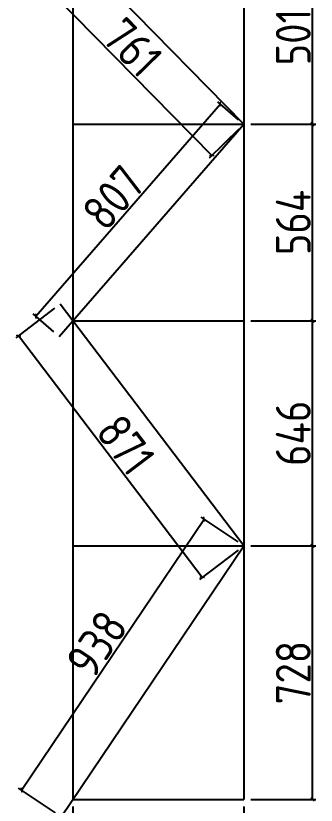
# Model space of a CAD drawing. Extents: x -196983 to 471790, y -783661 to 190401.
# Drawn here: x 102977 to 111585, y -242559 to -219897 of the extents above; entities that cross this region are included whole.
import ezdxf

# ---------------------------------------------------------------- set-up
doc = ezdxf.new("R2010")
doc.units = 0
doc.header["$LTSCALE"] = 1000
doc.header["$MEASUREMENT"] = 0
doc.layers.add('AXIS', color=3, linetype='Continuous')
doc.styles.get("Standard").update_dxf_attribs({"font": 'gbenor.shx', "bigfont": 'gbcbig.shx'})
doc.dimstyles.get("Standard").update_dxf_attribs({"dimscale": 100, "dimtxt": 3.5, "dimasz": 1, "dimexe": 2.5, "dimexo": 3, "dimgap": 1.5, "dimtad": 1, "dimdec": 0, "dimzin": 0, "dimdsep": 46, "dimtxsty": 'Standard', "dimblk": 'ARCHTICK', "dimcen": 0.09, "dimadec": 0, "dimazin": 0, "dimtfac": 1, "dimtdec": 0, "dimtix": 1, "dimtmove": 2, "dimatfit": 3, "dimfxl": 1, "dimtolj": 1, "dimtzin": 0, "dimarcsym": 0})

# ---------------------------------------------------------------- blocks, each defined once
blk = doc.blocks.new('_ArchTick')
at = {"color": 0, "linetype": 'ByBlock', "const_width": 0.4}
blk.add_lwpolyline([(-0.5, -0.5), (0.5, 0.5)], dxfattribs=at)
blk = doc.blocks.new('*D1596')
at = {"layer": 'AXIS', "color": 0, "lineweight": -2}
for p, q in [((104611, -242592), (104611, -244281)), ((109511, -242592), (109511, -244281)), ((104611, -244181), (109511, -244181))]:
    blk.add_line(p, q, dxfattribs=at)
at = {"layer": 'Defpoints', "color": 0}
for p in [(104611, -242392), (109511, -242392), (109511, -244181)]:
    blk.add_point(p, dxfattribs=at)
at = {"layer": 'AXIS', "color": 0, "lineweight": -2, "xscale": 100, "yscale": 100, "zscale": 100, "rotation": 180}
blk.add_blockref('_ArchTick', (104611, -244181), dxfattribs=at)
at = {"layer": 'AXIS', "color": 0, "lineweight": -2, "xscale": 100, "yscale": 100, "zscale": 100}
blk.add_blockref('_ArchTick', (109511, -244181), dxfattribs=at)
at = {"layer": 'AXIS', "color": 0, "insert": (107061, -243631), "char_height": 1000, "attachment_point": 5}
blk.add_mtext('\\A1;490', dxfattribs=at)
blk = doc.blocks.new('*D1597')
at = {"layer": 'AXIS', "color": 0, "lineweight": -2}
for p, q in [((109711, -235112), (111579, -235112)), ((111479, -242392), (111479, -235112)), ((109711, -242392), (111579, -242392))]:
    blk.add_line(p, q, dxfattribs=at)
at = {"layer": 'Defpoints', "color": 0}
for p in [(109511, -235112), (111479, -235112), (109511, -242392)]:
    blk.add_point(p, dxfattribs=at)
at = {"layer": 'AXIS', "color": 0, "lineweight": -2, "xscale": 100, "yscale": 100, "zscale": 100}
for p, rotation in [((111479, -235112), 90), ((111479, -242392), 270)]:
    blk.add_blockref('_ArchTick', p, dxfattribs=dict(at, rotation=rotation))
at = {"layer": 'AXIS', "color": 0, "insert": (110929, -238752), "char_height": 1000, "attachment_point": 5, "rotation": 90}
blk.add_mtext('\\A1;728', dxfattribs=at)
blk = doc.blocks.new('*D1598')
at = {"layer": 'AXIS', "color": 0, "lineweight": -2}
for p, q in [((109711, -228652), (111579, -228652)), ((111479, -235112), (111479, -228652)), ((109711, -235112), (111579, -235112))]:
    blk.add_line(p, q, dxfattribs=at)
at = {"layer": 'Defpoints', "color": 0}
for p in [(109511, -228652), (111479, -228652), (109511, -235112)]:
    blk.add_point(p, dxfattribs=at)
at = {"layer": 'AXIS', "color": 0, "lineweight": -2, "xscale": 100, "yscale": 100, "zscale": 100}
for p, rotation in [((111479, -228652), 90), ((111479, -235112), 270)]:
    blk.add_blockref('_ArchTick', p, dxfattribs=dict(at, rotation=rotation))
at = {"layer": 'AXIS', "color": 0, "insert": (110929, -231882), "char_height": 1000, "attachment_point": 5, "rotation": 90}
blk.add_mtext('\\A1;646', dxfattribs=at)
blk = doc.blocks.new('*D1599')
at = {"layer": 'AXIS', "color": 0, "lineweight": -2}
for p, q in [((109711, -223012), (111579, -223012)), ((111479, -228652), (111479, -223012)), ((109711, -228652), (111579, -228652))]:
    blk.add_line(p, q, dxfattribs=at)
at = {"layer": 'Defpoints', "color": 0}
for p in [(109511, -223012), (111479, -223012), (109511, -228652)]:
    blk.add_point(p, dxfattribs=at)
at = {"layer": 'AXIS', "color": 0, "lineweight": -2, "xscale": 100, "yscale": 100, "zscale": 100}
for p, rotation in [((111479, -223012), 90), ((111479, -228652), 270)]:
    blk.add_blockref('_ArchTick', p, dxfattribs=dict(at, rotation=rotation))
at = {"layer": 'AXIS', "color": 0, "insert": (110929, -225832), "char_height": 1000, "attachment_point": 5, "rotation": 90}
blk.add_mtext('\\A1;564', dxfattribs=at)
blk = doc.blocks.new('*D1600')
at = {"layer": 'AXIS', "color": 0, "lineweight": -2}
for p, q in [((109711, -218002), (111579, -218002)), ((111479, -223012), (111479, -218002)), ((109711, -223012), (111579, -223012))]:
    blk.add_line(p, q, dxfattribs=at)
at = {"layer": 'Defpoints', "color": 0}
for p in [(109511, -218002), (111479, -218002), (109511, -223012)]:
    blk.add_point(p, dxfattribs=at)
at = {"layer": 'AXIS', "color": 0, "lineweight": -2, "xscale": 100, "yscale": 100, "zscale": 100}
for p, rotation in [((111479, -218002), 90), ((111479, -223012), 270)]:
    blk.add_blockref('_ArchTick', p, dxfattribs=dict(at, rotation=rotation))
at = {"layer": 'AXIS', "color": 0, "insert": (110929, -220507), "char_height": 1000, "attachment_point": 5, "rotation": 90}
blk.add_mtext('\\A1;501', dxfattribs=at)
blk = doc.blocks.new('*D1607')
at = {"layer": 'AXIS', "color": 0, "lineweight": -2}
for p, q in [((104049, -217713), (103200, -218543)), ((103271, -218473), (108591, -223912)), ((109368, -223152), (108519, -223982))]:
    blk.add_line(p, q, dxfattribs=at)
at = {"layer": 'Defpoints', "color": 0}
for p in [(104192, -217573), (109511, -223012), (108591, -223912)]:
    blk.add_point(p, dxfattribs=at)
at = {"layer": 'AXIS', "color": 0, "lineweight": -2, "xscale": 100, "yscale": 100, "zscale": 100}
for p, rotation in [((103271, -218473), 134.3640487462024), ((108591, -223912), 314.3640487462024)]:
    blk.add_blockref('_ArchTick', p, dxfattribs=dict(at, rotation=rotation))
at = {"layer": 'AXIS', "color": 0, "insert": (106324, -220808), "char_height": 1000, "attachment_point": 5, "rotation": 314.364}
blk.add_mtext('\\A1;761', dxfattribs=at)
blk = doc.blocks.new('*D1608')
at = {"layer": 'AXIS', "color": 0, "lineweight": -2}
for p, q in [((103547, -228522), (108840, -222429)), ((109360, -222881), (108765, -222364)), ((104067, -228974), (103471, -228456))]:
    blk.add_line(p, q, dxfattribs=at)
at = {"layer": 'Defpoints', "color": 0}
for p in [(108840, -222429), (109511, -223012), (104218, -229105)]:
    blk.add_point(p, dxfattribs=at)
at = {"layer": 'AXIS', "color": 0, "lineweight": -2, "xscale": 100, "yscale": 100, "zscale": 100}
for p, rotation in [((108840, -222429), 49.01607372368444), ((103547, -228522), 229.0160737236845)]:
    blk.add_blockref('_ArchTick', p, dxfattribs=dict(at, rotation=rotation))
at = {"layer": 'AXIS', "color": 0, "insert": (105778, -225115), "char_height": 1000, "attachment_point": 5, "rotation": 49.0161}
blk.add_mtext('\\A1;807', dxfattribs=at)
blk = doc.blocks.new('*D1609')
at = {"layer": 'AXIS', "color": 0, "lineweight": -2}
for p, q in [((104089, -228295), (102977, -229139)), ((103056, -229078), (108319, -236016)), ((109352, -235233), (108239, -236077))]:
    blk.add_line(p, q, dxfattribs=at)
at = {"layer": 'Defpoints', "color": 0}
for p in [(104249, -228174), (109511, -235112), (108319, -236016)]:
    blk.add_point(p, dxfattribs=at)
at = {"layer": 'AXIS', "color": 0, "lineweight": -2, "xscale": 100, "yscale": 100, "zscale": 100}
for p, rotation in [((103056, -229078), 127.180823836209), ((108319, -236016), 307.180823836209)]:
    blk.add_blockref('_ArchTick', p, dxfattribs=dict(at, rotation=rotation))
at = {"layer": 'AXIS', "color": 0, "insert": (106126, -232215), "char_height": 1000, "attachment_point": 5, "rotation": 307.1808}
blk.add_mtext('\\A1;871', dxfattribs=at)
blk = doc.blocks.new('*D1610')
at = {"layer": 'AXIS', "color": 0, "lineweight": -2}
for p, q in [((109345, -235000), (108290, -234290)), ((103138, -242123), (108373, -234346)), ((104110, -242778), (103055, -242068))]:
    blk.add_line(p, q, dxfattribs=at)
at = {"layer": 'Defpoints', "color": 0}
for p in [(108373, -234346), (109511, -235112), (104276, -242890)]:
    blk.add_point(p, dxfattribs=at)
at = {"layer": 'AXIS', "color": 0, "lineweight": -2, "xscale": 100, "yscale": 100, "zscale": 100}
for p, rotation in [((108373, -234346), 56.05641298024822), ((103138, -242123), 236.0564129802482)]:
    blk.add_blockref('_ArchTick', p, dxfattribs=dict(at, rotation=rotation))
at = {"layer": 'AXIS', "color": 0, "insert": (105299, -237928), "char_height": 1000, "attachment_point": 5, "rotation": 56.0564}
blk.add_mtext('\\A1;938', dxfattribs=at)

msp = doc.modelspace()

# ---------------------------------------------------------------- linework, layer by layer
at = {"color": 3}
for p, q in [((104611.2, -200221.9), (104611.2, -242391.9)), ((109511.2, -223011.9), (104191.7, -217573)), ((104217.7, -229104.9), (109511.2, -223011.9)), ((109511.2, -235111.9), (104248.6, -228173.9)), ((104276.2, -242889.7), (109511.2, -235111.9))]:
    msp.add_line(p, q, dxfattribs=at)
at = {"layer": 'AXIS', "color": 4}
for p, q in [((109511.2, -200221.9), (109511.2, -242391.9)), ((104611.2, -223011.9), (109511.2, -223011.9)), ((104611.2, -228651.9), (109511.2, -228651.9)), ((104611.2, -235111.9), (109511.2, -235111.9)), ((104611.2, -242391.9), (109511.2, -242391.9))]:
    msp.add_line(p, q, dxfattribs=at)

# ---------------------------------------------------------------- dimensions: what is measured, and where the dimension line sits
for p1, p2, distance, picture, middle in [((104191.7, -217573), (109511.2, -223011.9), -1287.3, '*D1607', (106324.4, -220807.9)), ((104217.7, -229104.9), (109511.2, -223011.9), 888.6, '*D1608', (105778.4, -225114.9)), ((104248.6, -228173.9), (109511.2, -235111.9), -1496.3, '*D1609', (106125.9, -232214.8)), ((104276.2, -242889.7), (109511.2, -235111.9), 1372.2, '*D1610', (105299.1, -237927.5))]:
    dim = msp.add_aligned_dim(p1=p1, p2=p2, distance=distance, dimstyle='Standard', override={"dimtxt": 10, "dimexe": 1, "dimexo": 2, "dimgap": 0.5, "dimlfac": 0.1}, dxfattribs=at)
    dim.commit()
    dim.dimension.update_dxf_attribs({"geometry": picture, "text_midpoint": middle})
for base, p1, p2, picture, middle in [((111478.8, -218001.9), (109511.2, -223011.9), (109511.2, -218001.9), '*D1600', (110928.8, -220506.9)), ((111478.8, -223011.9), (109511.2, -228651.9), (109511.2, -223011.9), '*D1599', (110928.8, -225831.9)), ((111478.8, -228651.9), (109511.2, -235111.9), (109511.2, -228651.9), '*D1598', (110928.8, -231881.9)), ((111478.8, -235111.9), (109511.2, -242391.9), (109511.2, -235111.9), '*D1597', (110928.8, -238751.9))]:
    dim = msp.add_linear_dim(base=base, p1=p1, p2=p2, angle=90, dimstyle='Standard', override={"dimtxt": 10, "dimexe": 1, "dimexo": 2, "dimgap": 0.5, "dimlfac": 0.1}, dxfattribs=at)
    dim.commit()
    dim.dimension.update_dxf_attribs({"geometry": picture, "text_midpoint": middle})
dim = msp.add_linear_dim(base=(109511.2, -244180.6), p1=(104611.2, -242391.9), p2=(109511.2, -242391.9), dimstyle='Standard', override={"dimtxt": 10, "dimexe": 1, "dimexo": 2, "dimgap": 0.5, "dimlfac": 0.1}, dxfattribs=at)
dim.commit()
dim.dimension.update_dxf_attribs({"geometry": '*D1596', "text_midpoint": (107061.2, -243630.6)})

doc.saveas('drawing.dxf')
